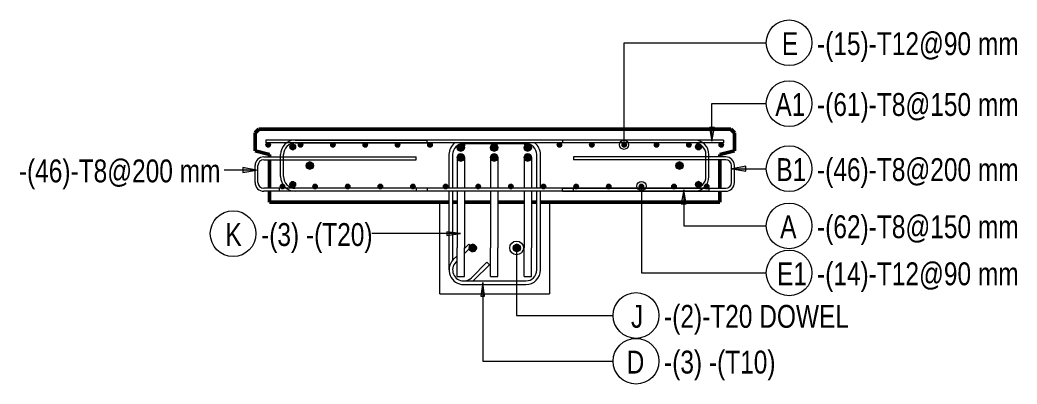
# Model space of a CAD drawing. Header units: millimetres. Extents: x -22025 to -1429, y -2879 to 29261.
# Drawn here: x -7314 to -4590, y 2014 to 3009 of the extents above; entities that cross this region are included whole.
import ezdxf

# ---------------------------------------------------------------- set-up
doc = ezdxf.new("R2010")
doc.units = ezdxf.units.MM
for name, color, linetype, lineweight in [('A-WALL', 113, 'Continuous', 25), ('S-BEAM', 12, 'Continuous', 18), ('S-RBAR', 171, 'Continuous', 18), ('S-RBAR-IDEN', 171, 'Continuous', 9)]:
    doc.layers.add(name, color=color, linetype=linetype, lineweight=lineweight)
doc.styles.add('Nirmala UI Semilight_1', font='NirmalaS.ttf', dxfattribs={"width": 0.8, "height": 62.5})

# ---------------------------------------------------------------- blocks, each defined once
blk = doc.blocks.new('M_Rebar Tag_rfa MARK - ARROW-794226-Elevation Top Copy 1 Copy 1')
at = {"layer": 'S-RBAR-IDEN'}
blk.add_circle((-19203.4, 2076.7), 62.5, dxfattribs=at)
blk = doc.blocks.new('M_Rebar Tag_rfa Dimension - DOT 1_5-793931-Elevation Top Copy 1 Copy 1')
at = {"layer": 'S-RBAR-IDEN'}
blk.add_circle((-19203.4, 2201.7), 62.5, dxfattribs=at)
blk = doc.blocks.new('M_Rebar Tag_rfa Dimension - DOT-793929-Elevation Top Copy 1 Copy 1')
at = {"layer": 'S-RBAR-IDEN'}
blk.add_circle((-18785.3, 2946.9), 62.5, dxfattribs=at)
blk = doc.blocks.new('M_Rebar Tag_rfa Dimension - ARROW-793927-Elevation Top Copy 1 Copy 1')
at = {"layer": 'S-RBAR-IDEN'}
blk.add_circle((-18785.3, 2780.7), 62.5, dxfattribs=at)

msp = doc.modelspace()

# ---------------------------------------------------------------- hatches: boundary and pattern name
at = {"layer": 'S-RBAR'}
h = msp.add_hatch(color=256, dxfattribs=at)
edge = h.paths.add_edge_path()
edge.add_arc((-6635.8, 2668.1), 6, 0, 360)
for points in [[(-6638.8, 2662.9), (-6632.8, 2662.9), (-6629.8, 2668.1), (-6632.8, 2673.3), (-6638.8, 2673.3), (-6641.8, 2668.1)], [(-6550.4, 2662.9), (-6544.4, 2662.9), (-6541.4, 2668.1), (-6544.4, 2673.3), (-6550.4, 2673.3), (-6553.4, 2668.1)], [(-6462, 2662.9), (-6456, 2662.9), (-6453, 2668.1), (-6456, 2673.3), (-6462, 2673.3), (-6465, 2668.1)], [(-6367.5, 2662.9), (-6364.5, 2668.1), (-6367.5, 2673.3), (-6373.5, 2673.3), (-6376.5, 2668.1), (-6373.5, 2662.9)], [(-6285.1, 2662.9), (-6279.1, 2662.9), (-6276.1, 2668.1), (-6279.1, 2673.3), (-6285.1, 2673.3), (-6288.1, 2668.1)], [(-6195.6, 2662.9), (-6190.7, 2662.9), (-6187.7, 2668.1), (-6190.7, 2673.3), (-6196.7, 2673.3), (-6199.7, 2668.1), (-6196.7, 2662.9)], [(-6109.7, 2650.5), (-6102.6, 2653.5), (-6099.7, 2660.5), (-6102.6, 2667.6), (-6109.7, 2670.5), (-6116.7, 2667.6), (-6119.7, 2660.5), (-6116.7, 2653.5)], [(-6108.3, 2662.9), (-6102.3, 2662.9), (-6099.3, 2668.1), (-6102.3, 2673.3), (-6108.3, 2673.3), (-6111.3, 2668.1)], [(-6018.2, 2650.5), (-6011.1, 2653.5), (-6008.2, 2660.5), (-6011.1, 2667.6), (-6018.2, 2670.5), (-6025.3, 2667.6), (-6028.2, 2660.5), (-6025.3, 2653.5)], [(-6015.6, 2662.9), (-6013.8, 2662.9), (-6010.8, 2668.1), (-6013.8, 2673.3), (-6019.8, 2673.3), (-6022.8, 2668.1), (-6019.8, 2662.9)], [(-5926.7, 2650.5), (-5919.6, 2653.5), (-5916.7, 2660.5), (-5919.6, 2667.6), (-5926.7, 2670.5), (-5933.8, 2667.6), (-5936.7, 2660.5), (-5933.8, 2653.5)], [(-5931.4, 2662.9), (-5925.4, 2662.9), (-5922.4, 2668.1), (-5925.4, 2673.3), (-5931.4, 2673.3), (-5934.4, 2668.1)], [(-5837, 2662.9), (-5834, 2668.1), (-5837, 2673.3), (-5843, 2673.3), (-5846, 2668.1), (-5843, 2662.9)], [(-5754.5, 2662.9), (-5748.5, 2662.9), (-5745.5, 2668.1), (-5748.5, 2673.3), (-5754.5, 2673.3), (-5757.5, 2668.1)], [(-5666.1, 2662.9), (-5660.1, 2662.9), (-5657.1, 2668.1), (-5660.1, 2673.3), (-5666.1, 2673.3), (-5669.1, 2668.1)], [(-5577.7, 2662.9), (-5571.7, 2662.9), (-5568.7, 2668.1), (-5571.7, 2673.3), (-5577.7, 2673.3), (-5580.7, 2668.1)], [(-5489.3, 2662.9), (-5483.3, 2662.9), (-5480.3, 2668.1), (-5483.3, 2673.3), (-5489.3, 2673.3), (-5492.3, 2668.1)], [(-5456.9, 2655.4), (-5452.6, 2660.8), (-5454.2, 2667.6), (-5460.4, 2670.6), (-5466.7, 2667.6), (-5468.2, 2660.8), (-5463.9, 2655.4)], [(-5400.8, 2662.9), (-5394.8, 2662.9), (-5391.8, 2668.1), (-5394.8, 2673.3), (-5400.8, 2673.3), (-5403.8, 2668.1)], [(-6568.8, 2654.6), (-6562.6, 2657.6), (-6561, 2664.4), (-6565.4, 2669.8), (-6572.3, 2669.8), (-6576.6, 2664.4), (-6575.1, 2657.6)], [(-6109.7, 2623.5), (-6102.6, 2626.5), (-6099.7, 2633.5), (-6102.6, 2640.6), (-6109.7, 2643.5), (-6116.7, 2640.6), (-6119.7, 2633.5), (-6116.7, 2626.5)], [(-6018.2, 2623.5), (-6011.1, 2626.5), (-6008.2, 2633.5), (-6011.1, 2640.6), (-6018.2, 2643.5), (-6025.3, 2640.6), (-6028.2, 2633.5), (-6025.3, 2626.5)], [(-5926.7, 2623.5), (-5919.6, 2626.5), (-5916.7, 2633.5), (-5919.6, 2640.6), (-5926.7, 2643.5), (-5933.8, 2640.6), (-5936.7, 2633.5), (-5933.8, 2626.5)], [(-6521.8, 2601.2), (-6514.8, 2604.1), (-6511.8, 2611.2), (-6514.8, 2618.3), (-6521.8, 2621.2), (-6528.9, 2618.3), (-6531.8, 2611.2), (-6528.9, 2604.1)], [(-5511.8, 2601.2), (-5504.8, 2604.1), (-5501.8, 2611.2), (-5504.8, 2618.3), (-5511.8, 2621.2), (-5518.9, 2618.3), (-5521.8, 2611.2), (-5518.9, 2604.1)], [(-6568.8, 2551.5), (-6562.6, 2554.5), (-6561, 2561.2), (-6565.4, 2566.7), (-6572.3, 2566.7), (-6576.6, 2561.2), (-6575.1, 2554.5)], [(-5456.9, 2552.3), (-5452.6, 2557.7), (-5454.2, 2564.4), (-5460.4, 2567.5), (-5466.7, 2564.4), (-5468.2, 2557.7), (-5463.9, 2552.3)], [(-6593.8, 2549.1), (-6590.8, 2554.3), (-6593.8, 2559.5), (-6599.8, 2559.5), (-6602.8, 2554.3), (-6599.8, 2549.1)], [(-6504.7, 2549.1), (-6501.7, 2554.3), (-6504.7, 2559.5), (-6510.7, 2559.5), (-6513.7, 2554.3), (-6510.7, 2549.1)], [(-6415.5, 2549.1), (-6412.5, 2554.3), (-6415.5, 2559.5), (-6421.5, 2559.5), (-6424.5, 2554.3), (-6421.5, 2549.1)], [(-6326.4, 2549.1), (-6323.4, 2554.3), (-6326.4, 2559.5), (-6332.4, 2559.5), (-6335.4, 2554.3), (-6332.4, 2549.1)], [(-6237.2, 2549.1), (-6234.2, 2554.3), (-6237.2, 2559.5), (-6243.2, 2559.5), (-6246.2, 2554.3), (-6243.2, 2549.1)], [(-6148.1, 2549.1), (-6145.1, 2554.3), (-6148.1, 2559.5), (-6154.1, 2559.5), (-6157.1, 2554.3), (-6154.1, 2549.1)], [(-6058.9, 2549.1), (-6055.9, 2554.3), (-6058.9, 2559.5), (-6064.9, 2559.5), (-6067.9, 2554.3), (-6064.9, 2549.1)], [(-5969.7, 2549.1), (-5966.7, 2554.3), (-5969.7, 2559.5), (-5975.7, 2559.5), (-5978.7, 2554.3), (-5975.7, 2549.1)], [(-5880.6, 2549.1), (-5877.6, 2554.3), (-5880.6, 2559.5), (-5886.6, 2559.5), (-5889.6, 2554.3), (-5886.6, 2549.1)], [(-5791.4, 2549.1), (-5788.4, 2554.3), (-5791.4, 2559.5), (-5797.4, 2559.5), (-5800.4, 2554.3), (-5797.4, 2549.1)], [(-5702.3, 2549.1), (-5699.3, 2554.3), (-5702.3, 2559.5), (-5708.3, 2559.5), (-5711.3, 2554.3), (-5708.3, 2549.1)], [(-5613.1, 2549.1), (-5610.1, 2554.3), (-5613.1, 2559.5), (-5619.1, 2559.5), (-5622.1, 2554.3), (-5619.1, 2549.1)], [(-5524, 2549.1), (-5521, 2554.3), (-5524, 2559.5), (-5530, 2559.5), (-5533, 2554.3), (-5530, 2549.1)], [(-5434.8, 2549.1), (-5431.8, 2554.3), (-5434.8, 2559.5), (-5440.8, 2559.5), (-5443.8, 2554.3), (-5440.8, 2549.1)], [(-6076.9, 2376.2), (-6069.9, 2379.1), (-6066.9, 2386.2), (-6069.9, 2393.3), (-6076.9, 2396.2), (-6084, 2393.3), (-6086.9, 2386.2), (-6084, 2379.1)], [(-5956.4, 2376.2), (-5949.4, 2379.1), (-5946.4, 2386.2), (-5949.4, 2393.3), (-5956.4, 2396.2), (-5963.5, 2393.3), (-5966.4, 2386.2), (-5963.5, 2379.1)]]:
    msp.add_hatch(color=256, dxfattribs=at).paths.add_polyline_path(points)
h = msp.add_hatch(color=256, dxfattribs=at)
edge = h.paths.add_edge_path()
edge.add_arc((-6568.8, 2662.6), 8, 0, 360)
h = msp.add_hatch(color=256, dxfattribs=at)
edge = h.paths.add_edge_path()
edge.add_arc((-6547.4, 2668.1), 6, 0, 360)
h = msp.add_hatch(color=256, dxfattribs=at)
edge = h.paths.add_edge_path()
edge.add_arc((-6459, 2668.1), 6, 0, 360)
h = msp.add_hatch(color=256, dxfattribs=at)
edge = h.paths.add_edge_path()
edge.add_arc((-6370.5, 2668.1), 6, 0, 360)
h = msp.add_hatch(color=256, dxfattribs=at)
edge = h.paths.add_edge_path()
edge.add_arc((-6282.1, 2668.1), 6, 0, 360)
h = msp.add_hatch(color=256, dxfattribs=at)
edge = h.paths.add_edge_path()
edge.add_arc((-6193.7, 2668.1), 6, 0, 360)
h = msp.add_hatch(color=256, dxfattribs=at)
edge = h.paths.add_edge_path()
edge.add_arc((-6109.7, 2660.5), 10, 0, 360)
h = msp.add_hatch(color=256, dxfattribs=at)
edge = h.paths.add_edge_path()
edge.add_arc((-6105.3, 2668.1), 6, 0, 360)
h = msp.add_hatch(color=256, dxfattribs=at)
edge = h.paths.add_edge_path()
edge.add_arc((-6018.2, 2660.5), 10, 0, 360)
h = msp.add_hatch(color=256, dxfattribs=at)
edge = h.paths.add_edge_path()
edge.add_arc((-6016.8, 2668.1), 6, 0, 360)
h = msp.add_hatch(color=256, dxfattribs=at)
edge = h.paths.add_edge_path()
edge.add_arc((-5926.7, 2660.5), 10, 0, 360)
h = msp.add_hatch(color=256, dxfattribs=at)
edge = h.paths.add_edge_path()
edge.add_arc((-5928.4, 2668.1), 6, 0, 360)
h = msp.add_hatch(color=256, dxfattribs=at)
edge = h.paths.add_edge_path()
edge.add_arc((-5840, 2668.1), 6, 0, 360)
h = msp.add_hatch(color=256, dxfattribs=at)
edge = h.paths.add_edge_path()
edge.add_arc((-5751.5, 2668.1), 6, 0, 360)
h = msp.add_hatch(color=256, dxfattribs=at)
edge = h.paths.add_edge_path()
edge.add_arc((-5663.1, 2668.1), 6, 0, 360)
h = msp.add_hatch(color=256, dxfattribs=at)
edge = h.paths.add_edge_path()
edge.add_arc((-5574.7, 2668.1), 6, 0, 360)
h = msp.add_hatch(color=256, dxfattribs=at)
edge = h.paths.add_edge_path()
edge.add_arc((-5486.3, 2668.1), 6, 0, 360)
h = msp.add_hatch(color=256, dxfattribs=at)
edge = h.paths.add_edge_path()
edge.add_arc((-5460.4, 2662.6), 8, 0, 360)
h = msp.add_hatch(color=256, dxfattribs=at)
edge = h.paths.add_edge_path()
edge.add_arc((-5397.8, 2668.1), 6, 0, 360)
h = msp.add_hatch(color=256, dxfattribs=at)
edge = h.paths.add_edge_path()
edge.add_arc((-6109.7, 2633.5), 10, 0, 360)
h = msp.add_hatch(color=256, dxfattribs=at)
edge = h.paths.add_edge_path()
edge.add_arc((-6018.2, 2633.5), 10, 0, 360)
h = msp.add_hatch(color=256, dxfattribs=at)
edge = h.paths.add_edge_path()
edge.add_arc((-5926.7, 2633.5), 10, 0, 360)
h = msp.add_hatch(color=256, dxfattribs=at)
edge = h.paths.add_edge_path()
edge.add_arc((-6521.8, 2611.2), 10, 0, 360)
h = msp.add_hatch(color=256, dxfattribs=at)
edge = h.paths.add_edge_path()
edge.add_arc((-5511.8, 2611.2), 10, 0, 360)
h = msp.add_hatch(color=256, dxfattribs=at)
edge = h.paths.add_edge_path()
edge.add_arc((-6568.8, 2559.5), 8, 0, 360)
h = msp.add_hatch(color=256, dxfattribs=at)
edge = h.paths.add_edge_path()
edge.add_arc((-5460.4, 2559.5), 8, 0, 360)
h = msp.add_hatch(color=256, dxfattribs=at)
edge = h.paths.add_edge_path()
edge.add_arc((-6596.8, 2554.3), 6, 0, 360)
h = msp.add_hatch(color=256, dxfattribs=at)
edge = h.paths.add_edge_path()
edge.add_arc((-6507.7, 2554.3), 6, 0, 360)
h = msp.add_hatch(color=256, dxfattribs=at)
edge = h.paths.add_edge_path()
edge.add_arc((-6418.5, 2554.3), 6, 0, 360)
h = msp.add_hatch(color=256, dxfattribs=at)
edge = h.paths.add_edge_path()
edge.add_arc((-6329.4, 2554.3), 6, 0, 360)
h = msp.add_hatch(color=256, dxfattribs=at)
edge = h.paths.add_edge_path()
edge.add_arc((-6240.2, 2554.3), 6, 0, 360)
h = msp.add_hatch(color=256, dxfattribs=at)
edge = h.paths.add_edge_path()
edge.add_arc((-6151.1, 2554.3), 6, 0, 360)
h = msp.add_hatch(color=256, dxfattribs=at)
edge = h.paths.add_edge_path()
edge.add_arc((-6061.9, 2554.3), 6, 0, 360)
h = msp.add_hatch(color=256, dxfattribs=at)
edge = h.paths.add_edge_path()
edge.add_arc((-5972.7, 2554.3), 6, 0, 360)
h = msp.add_hatch(color=256, dxfattribs=at)
edge = h.paths.add_edge_path()
edge.add_arc((-5883.6, 2554.3), 6, 0, 360)
h = msp.add_hatch(color=256, dxfattribs=at)
edge = h.paths.add_edge_path()
edge.add_arc((-5794.4, 2554.3), 6, 0, 360)
h = msp.add_hatch(color=256, dxfattribs=at)
edge = h.paths.add_edge_path()
edge.add_arc((-5705.3, 2554.3), 6, 0, 360)
h = msp.add_hatch(color=256, dxfattribs=at)
edge = h.paths.add_edge_path()
edge.add_arc((-5616.1, 2554.3), 6, 0, 360)
h = msp.add_hatch(color=256, dxfattribs=at)
edge = h.paths.add_edge_path()
edge.add_arc((-5527, 2554.3), 6, 0, 360)
h = msp.add_hatch(color=256, dxfattribs=at)
edge = h.paths.add_edge_path()
edge.add_arc((-5437.8, 2554.3), 6, 0, 360)
h = msp.add_hatch(color=256, dxfattribs=at)
edge = h.paths.add_edge_path()
edge.add_arc((-6076.9, 2386.2), 10, 0, 360)
h = msp.add_hatch(color=256, dxfattribs=at)
edge = h.paths.add_edge_path()
edge.add_arc((-5956.4, 2386.2), 10, 0, 360)
at = {"layer": 'S-RBAR-IDEN'}
for points in [[(-5423.5, 2677.9), (-5416.8, 2715.4), (-5430.1, 2715.4)], [(-6667.7, 2599.2), (-6705.2, 2605.8), (-6705.2, 2592.6)], [(-5367.9, 2602.8), (-5330.4, 2596.2), (-5330.4, 2609.4)], [(-5500.4, 2544.6), (-5507.1, 2507.1), (-5493.8, 2507.1)], [(-6110.1, 2425.3), (-6147.6, 2430.3), (-6147.6, 2420.4)], [(-6049.5, 2292.1), (-6054.4, 2254.6), (-6044.5, 2254.6)]]:
    msp.add_hatch(color=256, dxfattribs=at).paths.add_polyline_path(points)

# ---------------------------------------------------------------- linework, layer by layer
at = {"layer": 'A-WALL', "lineweight": 50}
for p, q in [((-6661.8, 2711.2), (-6671.8, 2701.2)), ((-6671.8, 2701.2), (-6671.8, 2651.2)), ((-5371.8, 2711.2), (-6661.8, 2711.2)), ((-5361.8, 2701.2), (-5371.8, 2711.2)), ((-5361.8, 2651.2), (-5361.8, 2701.2)), ((-6671.8, 2651.2), (-6631.8, 2641.2)), ((-5401.8, 2641.2), (-5361.8, 2651.2)), ((-6631.8, 2641.2), (-6631.8, 2635.2)), ((-6631.8, 2627.2), (-6631.8, 2549.2)), ((-5401.8, 2635.2), (-5401.8, 2641.2)), ((-5401.8, 2549.2), (-5401.8, 2627.2)), ((-6631.8, 2541.2), (-6631.8, 2511.2)), ((-5401.8, 2511.2), (-5401.8, 2541.2)), ((-6631.8, 2511.2), (-6141.8, 2511.2)), ((-6131.8, 2511.2), (-6119.7, 2511.2)), ((-6099.7, 2511.2), (-6028.2, 2511.2)), ((-6008.2, 2511.2), (-5936.7, 2511.2)), ((-5916.7, 2511.2), (-5901.8, 2511.2)), ((-5891.8, 2511.2), (-5401.8, 2511.2))]:
    msp.add_line(p, q, dxfattribs=at)
at = {"layer": 'S-BEAM'}
for p, q in [((-6166.8, 2261.2), (-6166.8, 2511.2)), ((-5866.8, 2511.2), (-5866.8, 2261.2)), ((-6166.8, 2261.2), (-5866.8, 2261.2))]:
    msp.add_line(p, q, dxfattribs=at)
at = {"layer": 'S-RBAR'}
for p, q in [((-5391.8, 2681.2), (-6641.8, 2681.2)), ((-6641.8, 2681.2), (-6641.8, 2673.2)), ((-6638.8, 2673.3), (-6641.8, 2668.1)), ((-5391.8, 2673.2), (-6641.8, 2673.2)), ((-6632.8, 2673.3), (-6638.8, 2673.3)), ((-6629.8, 2668.1), (-6632.8, 2673.3)), ((-6561.8, 2681.2), (-6201.8, 2681.2)), ((-6561.8, 2673.2), (-6201.8, 2673.2)), ((-6550.4, 2673.3), (-6553.4, 2668.1)), ((-6544.4, 2673.3), (-6550.4, 2673.3)), ((-6541.4, 2668.1), (-6544.4, 2673.3)), ((-6462, 2673.3), (-6465, 2668.1)), ((-6456, 2673.3), (-6462, 2673.3)), ((-6453, 2668.1), (-6456, 2673.3)), ((-6373.5, 2673.3), (-6376.5, 2668.1)), ((-6367.5, 2673.3), (-6373.5, 2673.3)), ((-6364.5, 2668.1), (-6367.5, 2673.3)), ((-6285.1, 2673.3), (-6288.1, 2668.1)), ((-6279.1, 2673.3), (-6285.1, 2673.3)), ((-6276.1, 2668.1), (-6279.1, 2673.3)), ((-6201.8, 2673.2), (-6201.8, 2681.2)), ((-6196.7, 2673.3), (-6199.7, 2668.1)), ((-6190.7, 2673.3), (-6196.7, 2673.3)), ((-6187.7, 2668.1), (-6190.7, 2673.3)), ((-6109.7, 2670.5), (-6116.7, 2667.6)), ((-6108.3, 2673.3), (-6111.3, 2668.1)), ((-6102.6, 2667.6), (-6109.7, 2670.5)), ((-6102.3, 2673.3), (-6108.3, 2673.3)), ((-6099.3, 2668.1), (-6102.3, 2673.3)), ((-5931.8, 2671.2), (-6101.8, 2671.2)), ((-6018.2, 2670.5), (-6025.3, 2667.6)), ((-6019.8, 2673.3), (-6022.8, 2668.1)), ((-6013.8, 2673.3), (-6019.8, 2673.3)), ((-6011.1, 2667.6), (-6018.2, 2670.5)), ((-6010.8, 2668.1), (-6013.8, 2673.3)), ((-5931.4, 2673.3), (-5934.4, 2668.1)), ((-5926.7, 2670.5), (-5933.8, 2667.6)), ((-5925.4, 2673.3), (-5931.4, 2673.3)), ((-5919.6, 2667.6), (-5926.7, 2670.5)), ((-5922.4, 2668.1), (-5925.4, 2673.3)), ((-5843, 2673.3), (-5846, 2668.1)), ((-5837, 2673.3), (-5843, 2673.3)), ((-5834, 2668.1), (-5837, 2673.3)), ((-5471.8, 2681.2), (-5831.8, 2681.2)), ((-5831.8, 2681.2), (-5831.8, 2673.2)), ((-5471.8, 2673.2), (-5831.8, 2673.2)), ((-5754.5, 2673.3), (-5757.5, 2668.1)), ((-5748.5, 2673.3), (-5754.5, 2673.3)), ((-5745.5, 2668.1), (-5748.5, 2673.3)), ((-5666.1, 2673.3), (-5669.1, 2668.1)), ((-5660.1, 2673.3), (-5666.1, 2673.3)), ((-5657.1, 2668.1), (-5660.1, 2673.3)), ((-5577.7, 2673.3), (-5580.7, 2668.1)), ((-5571.7, 2673.3), (-5577.7, 2673.3)), ((-5568.7, 2668.1), (-5571.7, 2673.3)), ((-5489.3, 2673.3), (-5492.3, 2668.1)), ((-5483.3, 2673.3), (-5489.3, 2673.3)), ((-5480.3, 2668.1), (-5483.3, 2673.3)), ((-5460.4, 2670.6), (-5466.7, 2667.6)), ((-5454.2, 2667.6), (-5460.4, 2670.6)), ((-5400.8, 2673.3), (-5403.8, 2668.1)), ((-5394.8, 2673.3), (-5400.8, 2673.3)), ((-5391.8, 2668.1), (-5394.8, 2673.3)), ((-5391.8, 2681.2), (-5391.8, 2673.2)), ((-6641.8, 2668.1), (-6638.8, 2662.9)), ((-6638.8, 2662.9), (-6632.8, 2662.9)), ((-6632.8, 2662.9), (-6629.8, 2668.1)), ((-6572.3, 2669.8), (-6576.6, 2664.4)), ((-6576.6, 2664.4), (-6575.1, 2657.6)), ((-6575.1, 2657.6), (-6568.8, 2654.6)), ((-6565.4, 2669.8), (-6572.3, 2669.8)), ((-6568.8, 2654.6), (-6562.6, 2657.6)), ((-6561, 2664.4), (-6565.4, 2669.8)), ((-6562.6, 2657.6), (-6561, 2664.4)), ((-6553.4, 2668.1), (-6550.4, 2662.9)), ((-6550.4, 2662.9), (-6544.4, 2662.9)), ((-6544.4, 2662.9), (-6541.4, 2668.1)), ((-6465, 2668.1), (-6462, 2662.9)), ((-6462, 2662.9), (-6456, 2662.9)), ((-6456, 2662.9), (-6453, 2668.1)), ((-6376.5, 2668.1), (-6373.5, 2662.9)), ((-6373.5, 2662.9), (-6367.5, 2662.9)), ((-6367.5, 2662.9), (-6364.5, 2668.1)), ((-6288.1, 2668.1), (-6285.1, 2662.9)), ((-6285.1, 2662.9), (-6279.1, 2662.9)), ((-6279.1, 2662.9), (-6276.1, 2668.1)), ((-6199.7, 2668.1), (-6196.7, 2662.9)), ((-6196.7, 2662.9), (-6195.6, 2662.9)), ((-6195.6, 2662.9), (-6190.7, 2662.9)), ((-6190.7, 2662.9), (-6187.7, 2668.1)), ((-6116.7, 2667.6), (-6119.7, 2660.5)), ((-6119.7, 2660.5), (-6116.7, 2653.5)), ((-6116.7, 2653.5), (-6109.7, 2650.5)), ((-6109.7, 2643.5), (-6116.7, 2640.6)), ((-6111.3, 2668.1), (-6108.3, 2662.9)), ((-6109.7, 2650.5), (-6102.6, 2653.5)), ((-6102.6, 2640.6), (-6109.7, 2643.5)), ((-6108.3, 2662.9), (-6102.3, 2662.9)), ((-6099.7, 2660.5), (-6102.6, 2667.6)), ((-6102.6, 2653.5), (-6099.7, 2660.5)), ((-6102.3, 2662.9), (-6099.3, 2668.1)), ((-6025.3, 2667.6), (-6028.2, 2660.5)), ((-6028.2, 2660.5), (-6025.3, 2653.5)), ((-6025.3, 2653.5), (-6018.2, 2650.5)), ((-6018.2, 2643.5), (-6025.3, 2640.6)), ((-6022.8, 2668.1), (-6019.8, 2662.9)), ((-6019.8, 2662.9), (-6015.6, 2662.9)), ((-6018.2, 2650.5), (-6011.1, 2653.5)), ((-6011.1, 2640.6), (-6018.2, 2643.5)), ((-6015.6, 2662.9), (-6013.8, 2662.9)), ((-6013.8, 2662.9), (-6010.8, 2668.1)), ((-6008.2, 2660.5), (-6011.1, 2667.6)), ((-6011.1, 2653.5), (-6008.2, 2660.5)), ((-5933.8, 2667.6), (-5936.7, 2660.5)), ((-5936.7, 2660.5), (-5933.8, 2653.5)), ((-5934.4, 2668.1), (-5931.4, 2662.9)), ((-5933.8, 2653.5), (-5926.7, 2650.5)), ((-5926.7, 2643.5), (-5933.8, 2640.6)), ((-5931.4, 2662.9), (-5925.4, 2662.9)), ((-5926.7, 2650.5), (-5919.6, 2653.5)), ((-5919.6, 2640.6), (-5926.7, 2643.5)), ((-5925.4, 2662.9), (-5922.4, 2668.1)), ((-5916.7, 2660.5), (-5919.6, 2667.6)), ((-5919.6, 2653.5), (-5916.7, 2660.5)), ((-5846, 2668.1), (-5843, 2662.9)), ((-5843, 2662.9), (-5837, 2662.9)), ((-5837, 2662.9), (-5834, 2668.1)), ((-5757.5, 2668.1), (-5754.5, 2662.9)), ((-5754.5, 2662.9), (-5748.5, 2662.9)), ((-5748.5, 2662.9), (-5745.5, 2668.1)), ((-5669.1, 2668.1), (-5666.1, 2662.9)), ((-5666.1, 2662.9), (-5660.1, 2662.9)), ((-5660.1, 2662.9), (-5657.1, 2668.1)), ((-5580.7, 2668.1), (-5577.7, 2662.9)), ((-5577.7, 2662.9), (-5571.7, 2662.9)), ((-5571.7, 2662.9), (-5568.7, 2668.1)), ((-5492.3, 2668.1), (-5489.3, 2662.9)), ((-5489.3, 2662.9), (-5483.3, 2662.9)), ((-5483.3, 2662.9), (-5480.3, 2668.1)), ((-5466.7, 2667.6), (-5468.2, 2660.8)), ((-5468.2, 2660.8), (-5463.9, 2655.4)), ((-5463.9, 2655.4), (-5456.9, 2655.4)), ((-5456.9, 2655.4), (-5452.6, 2660.8)), ((-5452.6, 2660.8), (-5454.2, 2667.6)), ((-5403.8, 2668.1), (-5400.8, 2662.9)), ((-5400.8, 2662.9), (-5394.8, 2662.9)), ((-5394.8, 2662.9), (-5391.8, 2668.1)), ((-6647.8, 2635.2), (-6231.8, 2635.2)), ((-6647.8, 2627.2), (-6231.8, 2627.2)), ((-6601.8, 2581.2), (-6601.8, 2641.2)), ((-6593.8, 2581.2), (-6593.8, 2641.2)), ((-6528.9, 2618.3), (-6531.8, 2611.2)), ((-6521.8, 2621.2), (-6528.9, 2618.3)), ((-6514.8, 2618.3), (-6521.8, 2621.2)), ((-6511.8, 2611.2), (-6514.8, 2618.3)), ((-6231.8, 2627.2), (-6231.8, 2635.2)), ((-6141.8, 2641.2), (-6141.8, 2549.2)), ((-6131.8, 2641.2), (-6131.8, 2549.2)), ((-6116.7, 2640.6), (-6119.7, 2633.5)), ((-6119.7, 2633.5), (-6119.7, 2553.5)), ((-6119.7, 2633.5), (-6116.7, 2626.5)), ((-6116.7, 2626.5), (-6109.7, 2623.5)), ((-6109.7, 2623.5), (-6102.6, 2626.5)), ((-6099.7, 2633.5), (-6102.6, 2640.6)), ((-6102.6, 2626.5), (-6099.7, 2633.5)), ((-6099.7, 2633.5), (-6099.7, 2553.5)), ((-6025.3, 2640.6), (-6028.2, 2633.5)), ((-6028.2, 2633.5), (-6028.2, 2553.5)), ((-6028.2, 2633.5), (-6025.3, 2626.5)), ((-6025.3, 2626.5), (-6018.2, 2623.5)), ((-6018.2, 2623.5), (-6011.1, 2626.5)), ((-6008.2, 2633.5), (-6011.1, 2640.6)), ((-6011.1, 2626.5), (-6008.2, 2633.5)), ((-6008.2, 2633.5), (-6008.2, 2553.5)), ((-5933.8, 2640.6), (-5936.7, 2633.5)), ((-5936.7, 2633.5), (-5936.7, 2553.5)), ((-5936.7, 2633.5), (-5933.8, 2626.5)), ((-5933.8, 2626.5), (-5926.7, 2623.5)), ((-5926.7, 2623.5), (-5919.6, 2626.5)), ((-5916.7, 2633.5), (-5919.6, 2640.6)), ((-5919.6, 2626.5), (-5916.7, 2633.5)), ((-5916.7, 2633.5), (-5916.7, 2553.5)), ((-5901.8, 2549.2), (-5901.8, 2641.2)), ((-5891.8, 2549.2), (-5891.8, 2641.2)), ((-5385.8, 2635.2), (-5801.8, 2635.2)), ((-5801.8, 2635.2), (-5801.8, 2627.2)), ((-5385.8, 2627.2), (-5801.8, 2627.2)), ((-5518.9, 2618.3), (-5521.8, 2611.2)), ((-5511.8, 2621.2), (-5518.9, 2618.3)), ((-5504.8, 2618.3), (-5511.8, 2621.2)), ((-5501.8, 2611.2), (-5504.8, 2618.3)), ((-5439.8, 2581.2), (-5439.8, 2641.2)), ((-5431.8, 2581.2), (-5431.8, 2641.2)), ((-6671.8, 2565.2), (-6671.8, 2611.2)), ((-6663.8, 2565.2), (-6663.8, 2611.2)), ((-6531.8, 2611.2), (-6528.9, 2604.1)), ((-6528.9, 2604.1), (-6521.8, 2601.2)), ((-6521.8, 2601.2), (-6514.8, 2604.1)), ((-6514.8, 2604.1), (-6511.8, 2611.2)), ((-5521.8, 2611.2), (-5518.9, 2604.1)), ((-5518.9, 2604.1), (-5511.8, 2601.2)), ((-5511.8, 2601.2), (-5504.8, 2604.1)), ((-5504.8, 2604.1), (-5501.8, 2611.2)), ((-5369.8, 2565.2), (-5369.8, 2611.2)), ((-5361.8, 2565.2), (-5361.8, 2611.2)), ((-6572.3, 2566.7), (-6576.6, 2561.2)), ((-6576.6, 2561.2), (-6575.1, 2554.5)), ((-6565.4, 2566.7), (-6572.3, 2566.7)), ((-6561, 2561.2), (-6565.4, 2566.7)), ((-6562.6, 2554.5), (-6561, 2561.2)), ((-5466.7, 2564.4), (-5468.2, 2557.7)), ((-5460.4, 2567.5), (-5466.7, 2564.4)), ((-5454.2, 2564.4), (-5460.4, 2567.5)), ((-5452.6, 2557.7), (-5454.2, 2564.4)), ((-6231.8, 2549.2), (-6647.8, 2549.2)), ((-6231.8, 2541.2), (-6647.8, 2541.2)), ((-5431.8, 2549.2), (-6605.6, 2549.2)), ((-6605.6, 2549.2), (-6605.6, 2541.2)), ((-5431.8, 2541.2), (-6605.6, 2541.2)), ((-6599.8, 2559.5), (-6602.8, 2554.3)), ((-6602.8, 2554.3), (-6599.8, 2549.1)), ((-6593.8, 2559.5), (-6599.8, 2559.5)), ((-6599.8, 2549.1), (-6593.8, 2549.1)), ((-6590.8, 2554.3), (-6593.8, 2559.5)), ((-6593.8, 2549.1), (-6590.8, 2554.3)), ((-6575.1, 2554.5), (-6568.8, 2551.5)), ((-6568.8, 2551.5), (-6562.6, 2554.5)), ((-6201.8, 2549.2), (-6561.8, 2549.2)), ((-6201.8, 2541.2), (-6561.8, 2541.2)), ((-6510.7, 2559.5), (-6513.7, 2554.3)), ((-6513.7, 2554.3), (-6510.7, 2549.1)), ((-6504.7, 2559.5), (-6510.7, 2559.5)), ((-6510.7, 2549.1), (-6504.7, 2549.1)), ((-6501.7, 2554.3), (-6504.7, 2559.5)), ((-6504.7, 2549.1), (-6501.7, 2554.3)), ((-6421.5, 2559.5), (-6424.5, 2554.3)), ((-6424.5, 2554.3), (-6421.5, 2549.1)), ((-6415.5, 2559.5), (-6421.5, 2559.5)), ((-6421.5, 2549.1), (-6415.5, 2549.1)), ((-6412.5, 2554.3), (-6415.5, 2559.5)), ((-6415.5, 2549.1), (-6412.5, 2554.3)), ((-6332.4, 2559.5), (-6335.4, 2554.3)), ((-6335.4, 2554.3), (-6332.4, 2549.1)), ((-6326.4, 2559.5), (-6332.4, 2559.5)), ((-6332.4, 2549.1), (-6326.4, 2549.1)), ((-6323.4, 2554.3), (-6326.4, 2559.5)), ((-6326.4, 2549.1), (-6323.4, 2554.3)), ((-6243.2, 2559.5), (-6246.2, 2554.3)), ((-6246.2, 2554.3), (-6243.2, 2549.1)), ((-6237.2, 2559.5), (-6243.2, 2559.5)), ((-6243.2, 2549.1), (-6237.2, 2549.1)), ((-6234.2, 2554.3), (-6237.2, 2559.5)), ((-6237.2, 2549.1), (-6234.2, 2554.3)), ((-6231.8, 2549.2), (-6231.8, 2541.2)), ((-6201.8, 2549.2), (-6201.8, 2541.2)), ((-6154.1, 2559.5), (-6157.1, 2554.3)), ((-6157.1, 2554.3), (-6154.1, 2549.1)), ((-6148.1, 2559.5), (-6154.1, 2559.5)), ((-6154.1, 2549.1), (-6148.1, 2549.1)), ((-6145.1, 2554.3), (-6148.1, 2559.5)), ((-6148.1, 2549.1), (-6145.1, 2554.3)), ((-6141.8, 2541.2), (-6141.8, 2326.2)), ((-6131.8, 2541.2), (-6131.8, 2352.2)), ((-6119.7, 2553.5), (-6119.7, 2549.2)), ((-6119.7, 2541.2), (-6119.7, 2386.2)), ((-6099.7, 2553.5), (-6099.7, 2549.2)), ((-6099.7, 2541.2), (-6099.7, 2386.2)), ((-6064.9, 2559.5), (-6067.9, 2554.3)), ((-6067.9, 2554.3), (-6064.9, 2549.1)), ((-6058.9, 2559.5), (-6064.9, 2559.5)), ((-6064.9, 2549.1), (-6058.9, 2549.1)), ((-6055.9, 2554.3), (-6058.9, 2559.5)), ((-6058.9, 2549.1), (-6055.9, 2554.3)), ((-6028.2, 2553.5), (-6028.2, 2549.2)), ((-6028.2, 2541.2), (-6028.2, 2386.2)), ((-6008.2, 2553.5), (-6008.2, 2549.2)), ((-6008.2, 2541.2), (-6008.2, 2386.2)), ((-5975.7, 2559.5), (-5978.7, 2554.3)), ((-5978.7, 2554.3), (-5975.7, 2549.1)), ((-5969.7, 2559.5), (-5975.7, 2559.5)), ((-5975.7, 2549.1), (-5969.7, 2549.1)), ((-5966.7, 2554.3), (-5969.7, 2559.5)), ((-5969.7, 2549.1), (-5966.7, 2554.3)), ((-5936.7, 2553.5), (-5936.7, 2549.2)), ((-5936.7, 2541.2), (-5936.7, 2386.2)), ((-5916.7, 2553.5), (-5916.7, 2549.2)), ((-5916.7, 2541.2), (-5916.7, 2386.2)), ((-5901.8, 2326.2), (-5901.8, 2541.2)), ((-5891.8, 2326.2), (-5891.8, 2541.2)), ((-5886.6, 2559.5), (-5889.6, 2554.3)), ((-5889.6, 2554.3), (-5886.6, 2549.1)), ((-5880.6, 2559.5), (-5886.6, 2559.5)), ((-5886.6, 2549.1), (-5880.6, 2549.1)), ((-5877.6, 2554.3), (-5880.6, 2559.5)), ((-5880.6, 2549.1), (-5877.6, 2554.3)), ((-5831.8, 2549.2), (-5471.8, 2549.2)), ((-5831.8, 2541.2), (-5831.8, 2549.2)), ((-5831.8, 2541.2), (-5471.8, 2541.2)), ((-5801.8, 2549.2), (-5385.8, 2549.2)), ((-5801.8, 2541.2), (-5801.8, 2549.2)), ((-5801.8, 2541.2), (-5385.8, 2541.2)), ((-5797.4, 2559.5), (-5800.4, 2554.3)), ((-5800.4, 2554.3), (-5797.4, 2549.1)), ((-5791.4, 2559.5), (-5797.4, 2559.5)), ((-5797.4, 2549.1), (-5791.4, 2549.1)), ((-5788.4, 2554.3), (-5791.4, 2559.5)), ((-5791.4, 2549.1), (-5788.4, 2554.3)), ((-5708.3, 2559.5), (-5711.3, 2554.3)), ((-5711.3, 2554.3), (-5708.3, 2549.1)), ((-5702.3, 2559.5), (-5708.3, 2559.5)), ((-5708.3, 2549.1), (-5702.3, 2549.1)), ((-5699.3, 2554.3), (-5702.3, 2559.5)), ((-5702.3, 2549.1), (-5699.3, 2554.3)), ((-5619.1, 2559.5), (-5622.1, 2554.3)), ((-5622.1, 2554.3), (-5619.1, 2549.1)), ((-5613.1, 2559.5), (-5619.1, 2559.5)), ((-5619.1, 2549.1), (-5613.1, 2549.1)), ((-5610.1, 2554.3), (-5613.1, 2559.5)), ((-5613.1, 2549.1), (-5610.1, 2554.3)), ((-5530, 2559.5), (-5533, 2554.3)), ((-5533, 2554.3), (-5530, 2549.1)), ((-5524, 2559.5), (-5530, 2559.5)), ((-5530, 2549.1), (-5524, 2549.1)), ((-5521, 2554.3), (-5524, 2559.5)), ((-5524, 2549.1), (-5521, 2554.3)), ((-5468.2, 2557.7), (-5463.9, 2552.3)), ((-5463.9, 2552.3), (-5456.9, 2552.3)), ((-5456.9, 2552.3), (-5452.6, 2557.7)), ((-5440.8, 2559.5), (-5443.8, 2554.3)), ((-5443.8, 2554.3), (-5440.8, 2549.1)), ((-5434.8, 2559.5), (-5440.8, 2559.5)), ((-5440.8, 2549.1), (-5434.8, 2549.1)), ((-5431.8, 2554.3), (-5434.8, 2559.5)), ((-5434.8, 2549.1), (-5431.8, 2554.3)), ((-5431.8, 2549.2), (-5431.8, 2541.2)), ((-6119.7, 2308.3), (-6119.7, 2386.2)), ((-6087.7, 2396.9), (-6099.7, 2384.9)), ((-6080.6, 2389.8), (-6099.7, 2370.8)), ((-6099.7, 2308.3), (-6099.7, 2386.2)), ((-6087.7, 2396.9), (-6080.6, 2389.8)), ((-6084, 2393.3), (-6086.9, 2386.2)), ((-6086.9, 2386.2), (-6084, 2379.1)), ((-6084.2, 2386.2), (-6066.9, 2386.2)), ((-6076.9, 2396.2), (-6084, 2393.3)), ((-6084, 2379.1), (-6076.9, 2376.2)), ((-6069.9, 2393.3), (-6076.9, 2396.2)), ((-6076.9, 2376.2), (-6069.9, 2379.1)), ((-6066.9, 2386.2), (-6069.9, 2393.3)), ((-6069.9, 2379.1), (-6066.9, 2386.2)), ((-6066.9, 2386.2), (-6066.9, 2386.2)), ((-6028.2, 2308.3), (-6028.2, 2386.2)), ((-6008.2, 2308.3), (-6008.2, 2386.2)), ((-5963.5, 2393.3), (-5966.4, 2386.2)), ((-5966.4, 2386.2), (-5946.4, 2386.2)), ((-5966.4, 2386.2), (-5966.4, 2386.2)), ((-5966.4, 2386.2), (-5963.5, 2379.1)), ((-5956.4, 2396.2), (-5963.5, 2393.3)), ((-5963.5, 2379.1), (-5956.4, 2376.2)), ((-5949.4, 2393.3), (-5956.4, 2396.2)), ((-5956.4, 2376.2), (-5949.4, 2379.1)), ((-5946.4, 2386.2), (-5949.4, 2393.3)), ((-5949.4, 2379.1), (-5946.4, 2386.2)), ((-5946.4, 2386.2), (-5946.4, 2386.2)), ((-5936.7, 2308.3), (-5936.7, 2386.2)), ((-5916.7, 2308.3), (-5916.7, 2386.2)), ((-6119.7, 2364.9), (-6130.1, 2354.5)), ((-6119.7, 2350.8), (-6123, 2347.4)), ((-6080.6, 2305), (-6038.2, 2347.4)), ((-6031.1, 2340.3), (-6038.2, 2347.4)), ((-6073.5, 2297.9), (-6031.1, 2340.3)), ((-6119.7, 2308.3), (-6099.7, 2308.3)), ((-6101.8, 2296.2), (-5931.8, 2296.2)), ((-6028.2, 2308.3), (-6008.2, 2308.3)), ((-5936.7, 2308.3), (-5916.7, 2308.3)), ((-6101.8, 2286.2), (-5931.8, 2286.2))]:
    msp.add_line(p, q, dxfattribs=at)
for centre, radius in [((-6635.8, 2668.1), 6), ((-6568.8, 2662.6), 8), ((-6547.4, 2668.1), 6), ((-6459, 2668.1), 6), ((-6370.5, 2668.1), 6), ((-6282.1, 2668.1), 6), ((-6193.7, 2668.1), 6), ((-6109.7, 2660.5), 10), ((-6105.3, 2668.1), 6), ((-6018.2, 2660.5), 10), ((-6016.8, 2668.1), 6), ((-5926.7, 2660.5), 10), ((-5928.4, 2668.1), 6), ((-5840, 2668.1), 6), ((-5751.5, 2668.1), 6), ((-5663.1, 2668.1), 6), ((-5574.7, 2668.1), 6), ((-5486.3, 2668.1), 6), ((-5460.4, 2662.6), 8), ((-5397.8, 2668.1), 6), ((-6109.7, 2633.5), 10), ((-6018.2, 2633.5), 10), ((-5926.7, 2633.5), 10), ((-6521.8, 2611.2), 10), ((-5511.8, 2611.2), 10), ((-6568.8, 2559.5), 8), ((-5460.4, 2559.5), 8), ((-6596.8, 2554.3), 6), ((-6507.7, 2554.3), 6), ((-6418.5, 2554.3), 6), ((-6329.4, 2554.3), 6), ((-6240.2, 2554.3), 6), ((-6151.1, 2554.3), 6), ((-6061.9, 2554.3), 6), ((-5972.7, 2554.3), 6), ((-5883.6, 2554.3), 6), ((-5794.4, 2554.3), 6), ((-5705.3, 2554.3), 6), ((-5616.1, 2554.3), 6), ((-5527, 2554.3), 6), ((-5437.8, 2554.3), 6), ((-6076.9, 2386.2), 10), ((-5956.4, 2386.2), 10)]:
    msp.add_circle(centre, radius, dxfattribs=at)
for centre, radius, start, end in [((-6561.8, 2641.2), 40, 90, 180), ((-6561.8, 2641.2), 32, 90, 180), ((-6101.8, 2641.2), 40, 126.232, 180), ((-6101.8, 2641.2), 30, 90, 180), ((-5931.8, 2641.2), 30, 360, 90), ((-5931.8, 2641.2), 40, 360, 53.768), ((-5471.8, 2641.2), 40, 0, 90), ((-5471.8, 2641.2), 32, 360, 90), ((-6109.7, 2633.5), 10, 0, 180), ((-6018.2, 2633.5), 10, 0, 180), ((-5926.7, 2633.5), 10, 0, 180), ((-6647.8, 2611.2), 24, 90, 180), ((-6647.8, 2611.2), 16, 90, 180), ((-5385.8, 2611.2), 24, 0, 90), ((-5385.8, 2611.2), 16, 0, 90), ((-6647.8, 2565.2), 24, 180, 270), ((-6647.8, 2565.2), 16, 180, 270), ((-6561.8, 2581.2), 40, 180, 270), ((-6561.8, 2581.2), 32, 180, 270), ((-5471.8, 2581.2), 32, 270, 0), ((-5471.8, 2581.2), 40, 270, 0), ((-5385.8, 2565.2), 16, 270, 360), ((-5385.8, 2565.2), 24, 270, 360), ((-6076.9, 2386.2), 10, 195, 360), ((-5956.4, 2386.2), 10, 180, 360), ((-6101.8, 2326.2), 40, 135, 270), ((-6101.8, 2326.2), 30, 135, 270), ((-5931.8, 2326.2), 30, 270, 0), ((-5931.8, 2326.2), 40, 270, 0), ((-6101.8, 2326.2), 30, 270, 315), ((-6101.8, 2326.2), 40, 310.9514, 315)]:
    msp.add_arc(centre, radius, start, end, dxfattribs=at)
at = {"layer": 'S-RBAR-IDEN'}
for p, q in [((-5663.4, 2946.9), (-5275.1, 2946.9)), ((-5663.4, 2668.2), (-5663.4, 2946.9)), ((-5423.5, 2780.7), (-5275.1, 2780.7)), ((-5423.5, 2677.9), (-5423.5, 2780.7)), ((-5416.8, 2715.4), (-5430.1, 2715.4)), ((-5430.1, 2715.4), (-5423.5, 2677.9)), ((-5423.5, 2677.9), (-5416.8, 2715.4)), ((-6667.7, 2599.2), (-6756, 2599.2)), ((-6667.7, 2599.2), (-6705.2, 2605.8)), ((-6705.2, 2605.8), (-6705.2, 2592.6)), ((-6705.2, 2592.6), (-6667.7, 2599.2)), ((-5330.4, 2609.4), (-5367.9, 2602.8)), ((-5367.9, 2602.8), (-5330.4, 2596.2)), ((-5367.9, 2602.8), (-5275.1, 2602.8)), ((-5330.4, 2596.2), (-5330.4, 2609.4)), ((-5615.8, 2555.5), (-5615.8, 2318)), ((-5500.4, 2544.6), (-5507.1, 2507.1)), ((-5493.8, 2507.1), (-5500.4, 2544.6)), ((-5500.4, 2544.6), (-5500.4, 2446.6)), ((-5507.1, 2507.1), (-5493.8, 2507.1)), ((-6110.1, 2425.3), (-6352.2, 2425.3)), ((-6110.1, 2425.3), (-6147.6, 2430.3)), ((-6147.6, 2430.3), (-6147.6, 2420.4)), ((-6147.6, 2420.4), (-6110.1, 2425.3)), ((-5500.4, 2446.6), (-5275.1, 2446.6)), ((-5957.2, 2386.2), (-5957.2, 2201.7)), ((-5615.8, 2318), (-5275.1, 2318)), ((-6049.5, 2292.1), (-6054.4, 2254.6)), ((-6044.5, 2254.6), (-6049.5, 2292.1)), ((-6049.5, 2292.1), (-6049.5, 2076.7)), ((-6054.4, 2254.6), (-6044.5, 2254.6)), ((-5957.2, 2201.7), (-5693.1, 2201.7)), ((-6049.5, 2076.7), (-5693.1, 2076.7))]:
    msp.add_line(p, q, dxfattribs=at)
for centre, radius in [((-5663.4, 2668.2), 12.5), ((-5615.8, 2555.5), 12.5), ((-5957.2, 2386.2), 18.8)]:
    msp.add_circle(centre, radius, dxfattribs=at)

# ---------------------------------------------------------------- block references
for name, p in [('M_Rebar Tag_rfa Dimension - DOT-793929-Elevation Top Copy 1 Copy 1', (13572.7, 0)), ('M_Rebar Tag_rfa Dimension - ARROW-793927-Elevation Top Copy 1 Copy 1', (13572.7, 0)), ('M_Rebar Tag_rfa Dimension - ARROW-793927-Elevation Top Copy 1 Copy 1', (13572.7, -177.9)), ('M_Rebar Tag_rfa Dimension - ARROW-793927-Elevation Top Copy 1 Copy 1', (13572.7, -334.2)), ('M_Rebar Tag_rfa MARK - ARROW-794226-Elevation Top Copy 1 Copy 1', (12471.8, 348.6)), ('M_Rebar Tag_rfa Dimension - DOT-793929-Elevation Top Copy 1 Copy 1', (13572.7, -628.9)), ('M_Rebar Tag_rfa Dimension - DOT 1_5-793931-Elevation Top Copy 1 Copy 1', (13572.7, 0)), ('M_Rebar Tag_rfa MARK - ARROW-794226-Elevation Top Copy 1 Copy 1', (13572.7, 0))]:
    msp.add_blockref(name, p, dxfattribs=at)

# ---------------------------------------------------------------- texts
at = {"layer": 'S-RBAR-IDEN', "char_height": 62.5, "attachment_point": 1, "style": 'Nirmala UI Semilight_1'}
for s, insert, width in [('E', (-5232.3, 2975.7), 43.291), ('-(15)-T12@90 mm', (-5136.2, 2975.7), 650.97), ('A1', (-5250.2, 2809.5), 86.582), ('-(61)-T8@150 mm', (-5136.2, 2809.5), 650.97), ('-(46)-T8@200 mm', (-7317, 2628), 678.228), ('B1', (-5247.5, 2631.6), 80.169), ('-(46)-T8@200 mm', (-5136.2, 2631.6), 678.228), ('K', (-6752.7, 2454.1), 46.498), ('-(3) -(T20)', (-6655.2, 2454.1), 365.569), ('A', (-5237, 2475.4), 54.515), ('-(62)-T8@150 mm', (-5136.2, 2475.4), 663.797), ('E1', (-5245.6, 2346.8), 75.359), ('-(14)-T12@90 mm', (-5136.2, 2346.8), 652.574), ('J', (-5644.5, 2230.5), 28.861), ('-(2)-T20 DOWEL', (-5554.2, 2230.5), 599.662), ('D', (-5656.4, 2105.5), 57.721), ('-(3) -(T10)', (-5554.2, 2105.5), 352.742)]:
    msp.add_mtext(s, dxfattribs=dict(at, insert=insert, width=width))

doc.saveas('drawing.dxf')
